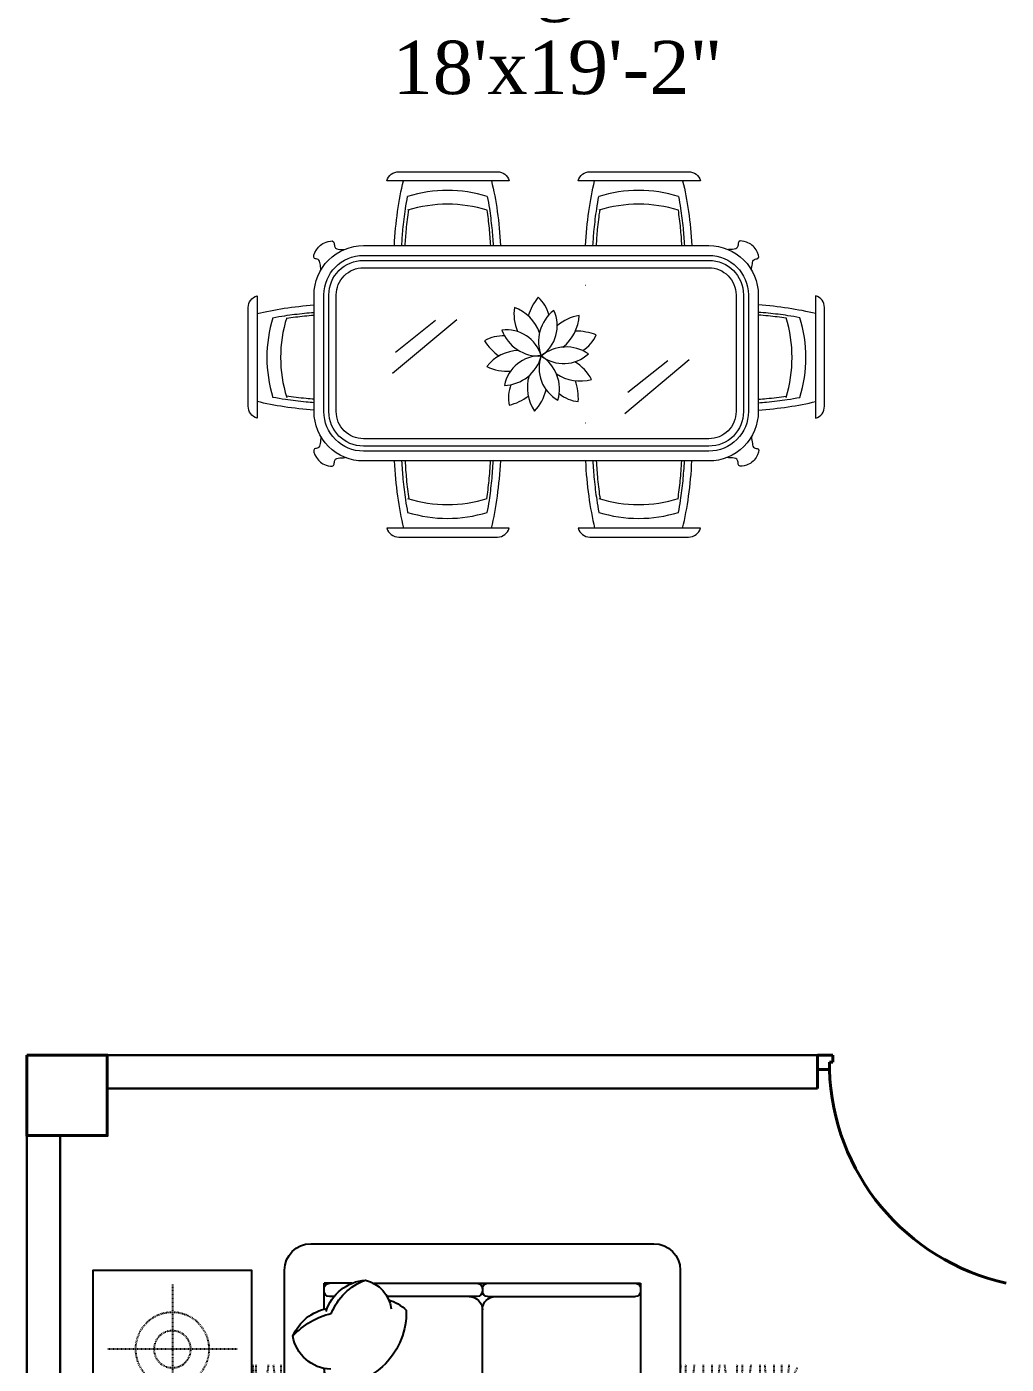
# Model space of a CAD drawing. Header units: inches. Extents: x -79350 to 491628, y -93215 to 155882.
# Drawn here: x 11144.8 to 11290.9, y 153065.9 to 153265.5 of the extents above; entities that cross this region are included whole.
import ezdxf

# ---------------------------------------------------------------- set-up
doc = ezdxf.new("R2010")
doc.units = ezdxf.units.IN
doc.header["$MEASUREMENT"] = 0
doc.linetypes.add('HIDDEN2', pattern=[0.1875, 0.125, -0.0625])
doc.layers.get('0').update_dxf_attribs({"lineweight": 30})
for name, color, linetype, lineweight in [('A-illustr-FURNITURE', 11, 'Continuous', 9), ('Column', 1, 'Continuous', 30), ('Letter', 7, 'Continuous', 20), ('LINE', 7, 'Continuous', 20)]:
    doc.layers.add(name, color=color, linetype=linetype, lineweight=lineweight)
doc.layers.add('Door', color=7, linetype='Continuous', lineweight=40, true_color=0x763422)
for name, color, linetype in [('FURHATCH', 57, 'Continuous'), ('FURNITURE', 53, 'Continuous'), ('Wall', 7, 'Continuous')]:
    doc.layers.add(name, color=color, linetype=linetype)
doc.styles.get("Standard").update_dxf_attribs({"font": 'times.ttf', "height": 12})

# ---------------------------------------------------------------- blocks, each defined once
blk = doc.blocks.new('A$C8264ac47')
at = {"layer": 'A-illustr-FURNITURE', "color": 18, "true_color": 0x000000}
for p, q in [((502.8011307585984, 1444.626231183066), (998.834682861343, 1444.626231183066)), ((1277.879424626008, 1444.626231183066), (1773.912976728752, 1444.626231183066)), ((36.057646619156, 502.6582281134329), (36.057646619156, 998.6917802016255)), ((809.5303094014525, 979.4009090255718), (548.6733901780099, 761.6361905820672)), ((968.8354688696563, 1019.741525218706), (970.2538140118122, 1019.741525218706)), ((2299.901818158105, 502.6582281134329), (2299.901818158105, 998.6917802016255)), ((797.2546264063567, 893.5218967817495), (634.6027101390064, 764.7033784305681)), ((1751.684178132564, 816.8440394510985), (1490.827258909121, 599.079321007594)), ((1739.408495137468, 730.9650272218282), (1576.756578870118, 602.1465088560949)), ((968.8354688696563, 460.9423525689641), (970.2538140118122, 460.9423525689641)), ((502.8011307585984, 36.0576466046046), (998.834682861343, 36.0576466046046)), ((1277.879424626008, 36.0576466046046), (1773.912976728752, 36.0576466046046))]:
    blk.add_line(p, q, dxfattribs=at)
for points in [[(998.834682861343, 1444.626231183066, 0.3336669114401073), (950.8179067634046, 1480.68387778767), (550.8179068565369, 1480.68387778767, 0.3336669114401074), (502.8011307585984, 1444.626231183066)], [(1773.912976728752, 1444.626231183066, 0.3336669114401073), (1725.896200863644, 1480.68387778767), (1325.896200723946, 1480.68387778767, 0.3336669114401074), (1277.879424626008, 1444.626231183066)], [(36.057646619156, 998.6917802016255, 0.3336669114401073), (0, 950.6750041618948), (0, 550.6750041531636, 0.3336669114401074), (36.057646619156, 502.6582281134329)], [(2299.901818158105, 998.6917802016255, -0.3336669114401073), (2335.959464777261, 950.6750041618948), (2335.959464777261, 550.6750041531636, -0.3336669114401074), (2299.901818158105, 502.6582281134329)], [(998.834682861343, 36.0576466046046, -0.3336669114401073), (950.8179067634046, 5.115907697472721e-13), (550.8179068565369, 5.115907697472721e-13, -0.3336669114401074), (502.8011307585984, 36.0576466046046)], [(1773.912976728752, 36.0576466046046, -0.3336669114401073), (1725.896200863644, 5.115907697472721e-13), (1325.896200723946, 5.115907697472721e-13, -0.3336669114401074), (1277.879424626008, 36.0576466046046)]]:
    blk.add_lwpolyline(points, format="xyb", dxfattribs=at)
for points in [[(468.5105064418167, 1172.405734439963), (1869.073212845251, 1172.405734439963, -0.4142135623730951), (2069.073212798685, 972.4057344428734), (2069.073212798685, 499.2015147145144, -0.4142135623730959), (1869.073212845251, 299.2015147174248), (468.5105064418167, 299.2015147174248, -0.4142135623730959), (268.5105064883828, 499.2015147145144), (268.5105064883828, 972.4057344428734, -0.4142135623730951)], [(468.5105064418167, 1132.405734446366), (1869.073212845251, 1132.405734446366, -0.4142135623730951), (2029.073212761432, 972.4057344428734), (2029.073212761432, 499.2015147145144, -0.4142135623730951), (1869.073212845251, 339.2015147255739), (468.5105064418167, 339.2015147255739, -0.4142135623730951), (308.5105065256357, 499.2015147145144), (308.5105065256357, 972.4057344428734, -0.4142135623730885)], [(468.5105064418167, 1112.405734442291), (1869.073212845251, 1112.405734442291, -0.4142135623730951), (2009.073212742805, 972.4057344428734), (2009.073212742805, 499.2015147145144, -0.4142135623730951), (1869.073212845251, 359.2015147150965), (468.5105064418167, 359.2015147150965, -0.4142135623730912), (328.5105063114315, 499.2015147145144), (328.5105063114315, 972.4057344428734, -0.4142135623730912)], [(468.5105064418167, 1082.405734443455), (1869.073212845251, 1082.405734443455, -0.4142135623730998), (1979.073212714866, 972.4057344428734), (1979.073212714866, 499.2015147145144, -0.4142135623730951), (1869.073212845251, 389.2015147139323), (468.5105064418167, 389.2015147139323, -0.4142135623730951), (358.5105063393712, 499.2015147145144), (358.5105063393712, 972.4057344428734, -0.4142135623730951)]]:
    blk.add_lwpolyline(points, format="xyb", close=True, dxfattribs=at)
for centre, radius, start, end in [((753.2565626315773, 862.1950966771697), 543.0463336349187, 72.70334604865408, 107.2966539513459), ((1528.334856731817, 862.1950966771697), 543.0463336349187, 72.70334604865408, 107.2966539513459), ((753.2565626315773, 806.2892137240856), 543.0463336349187, 72.70334604865408, 107.2966539513459), ((1528.334856731817, 806.2892137240856), 543.0463336349187, 72.70334604865408, 107.2966539513459), ((1230.77022540383, 920.494291451178), 233.1112125, 177.2105149986509, 198.3514088193406), ((983.3786087110639, 787.3386769206268), 145.23165, 50.50862905659404, 84.24757076666518), ((1233.650825917721, 881.1164923681649), 159.3750000000001, 163.7760782223299, 237.5158731472694), ((1009.941643103957, 796.8248174292971), 146.9364749999999, 340.0446809298668, 61.24726936209778), ((1310.648149810731, 840.0583328475482), 187.5, 136.1301014915365, 166.4931500776542), ((1031.494543189183, 874.3340679066027), 172.86645, 344.1324039294606, 33.60129514841335), ((1338.925866642967, 721.7236975120618), 233.1112125, 105.2105156594398, 126.3514088140492), ((1135.839124210179, 915.8597462374023), 145.23165, 338.5086287372328, 12.24757008893947), ((618.4887811541557, 753.1136600155155), 543.0463336349187, 162.7033459021736, 197.2966540978264), ((674.3946641217917, 753.1136600155155), 543.0463336349187, 162.7033459021736, 197.2966540978264), ((1661.5648008883, 753.1136600155155), 543.0463336349187, 342.7033459021735, 17.29665409782642), ((1717.470683855936, 753.1136600155155), 543.0463336349187, 342.7033459021735, 17.29665409782642), ((1109.489041147754, 930.1680089556617), 187.5, 208.1301023865385, 238.4931506108895), ((990.6276734545827, 675.2689267013925), 172.86645, 56.13240383929516, 105.6012955069601), ((1302.365500014275, 706.8157242465536), 159.3750000000001, 91.77607864846284, 165.5158731304089), ((1153.069435851648, 893.5282267775624), 146.9364749999999, 268.0446806704738, 349.2472699175022), ((1057.683112798259, 630.8192163414792), 146.9364749999999, 52.04468127838883, 133.247270259275), ((1233.445308404043, 896.9818566692998), 172.86645, 272.1324033262691, 321.6012954992478), ((1287.110338220373, 620.8992113242862), 187.5, 64.13010256081694, 94.49315032550368), ((1058.496562996879, 602.6248959096852), 145.23165, 122.5086288478767, 156.2475699741589), ((1046.646911418065, 869.626866493491), 159.3750000000001, 235.7760782882763, 309.5158725336349), ((1167.321272194386, 574.8877065489073), 172.86645, 128.1324041489982, 177.6012950186682), ((1230.316761182621, 624.9255231523425), 146.9364749999999, 124.0446812045252, 205.2472703666648), ((999.7868076898158, 688.2250498747458), 159.3750000000001, 307.7760782531484, 21.51587318486767), ((1157.829609233886, 587.6022513402863), 159.3750000000001, 19.77607783281506, 93.51587310151518), ((1289.26873812452, 787.2886077821026), 146.9364749999999, 196.0446808619399, 277.2472692422352), ((1183.305728947744, 557.4381114565772), 233.1112125, 33.210514694804, 54.35140923429233), ((1008.306252304465, 879.0556445601401), 233.1112125, 249.2105155388155, 270.3514083656082), ((1317.390856798738, 711.9138264970393), 172.86645, 200.1324036977912, 249.6012956702466), ((1305.182837648317, 810.5764239007844), 145.23165, 266.5086286398613, 300.2475696730874), ((961.6280614864081, 766.699731262634), 187.5, 280.1301017746134, 310.4931497874578), ((1071.404063375667, 575.5610999331116), 187.5, 352.1301018705187, 22.49314991715656), ((1257.382520474494, 616.9866413692948), 145.23165, 194.5086288590444, 228.2475700496544), ((978.9715881925076, 654.674602526939), 233.1112125, 321.2105146564015, 342.3514088569422), ((753.2565626315773, 674.3946640635845), 543.0463336349187, 252.7033460486541, 287.2966539513459), ((1528.334856731817, 674.3946640635845), 543.0463336349187, 252.7033460486541, 287.2966539513459), ((753.2565626315773, 618.4887811105004), 543.0463336349187, 252.7033460486541, 287.2966539513459), ((1528.334856731817, 618.4887811105004), 543.0463336349187, 252.7033460486541, 287.2966539513459)]:
    blk.add_arc(centre, radius, start, end, dxfattribs=at)
for centre, major_axis, start_param, end_param in [((753.2565912697464, 1081.244259374217), (-1.934e-13, -631.7364705731055), 4.099526514756975, 4.567580404956585), ((753.2565912697464, 1081.244259374217), (-1.934e-13, -631.7364705731055), 7.998790209402587, 8.466844099602218), ((1528.334885369986, 1081.244259374217), (-1.934e-13, -631.7364705731055), 4.099526514756975, 4.567580404956579), ((1528.334885369986, 1081.244259374217), (-1.934e-13, -631.7364705731055), 7.998790209402592, 8.466844099602218), ((399.4396184571087, 753.1136886391328), (631.7364705731055, -2.321e-13), 8.062747516089411, 8.466844099602218), ((399.4396184571087, 753.1136886391328), (631.7364705731055, -2.321e-13), 4.099526514756975, 4.503623098269763)]:
    blk.add_ellipse(centre, major_axis=major_axis, ratio=0.3451327436340633, start_param=start_param, end_param=end_param, dxfattribs=at)
at = {"layer": 'A-illustr-FURNITURE', "color": 18, "true_color": 0x000000, "extrusion": (0, 0, -1)}
for centre, major_axis, ratio, start_param, end_param in [((1936.519846552983, 753.1136886391328), (631.7364705730561, 1.11058e-11), 0.3451327436340923, 4.923783756549667, 5.325251446012488), ((1936.519846552983, 753.1136886391328), (631.7364705731214, 3.1103e-12), 0.3451327436340542, 0.9579338611672016, 1.359401550629942), ((753.2565912697464, 399.4396183989016), (-1.5214e-12, 631.7364705731044), 0.3451327436340664, 4.099526514756975, 4.553044772549371), ((753.2565912697464, 399.4396183989016), (-1.5508e-12, 631.7364705731026), 0.3451327436340628, 1.730140534630218, 2.183658792422635), ((1528.334885369986, 399.4396183989016), (-1.5214e-12, 631.7364705731044), 0.3451327436340664, 4.099526514756975, 4.553044772549371), ((1528.334885369986, 399.4396183989016), (-1.5508e-12, 631.7364705731026), 0.3451327436340628, 1.730140534630218, 2.183658792422635)]:
    blk.add_ellipse(centre, major_axis=major_axis, ratio=ratio, start_param=start_param, end_param=end_param, dxfattribs=at)
at = {"layer": 'A-illustr-FURNITURE', "color": 18, "true_color": 0x000000}
for points, knots in [([(591.7985050473362, 1380.683877781849), (588.7895857449621, 1364.872822974576), (586.01553295739, 1348.656208167086), (579.5498006045818, 1306.269032415003), (576.214698376134, 1279.612260317663), (570.9267093334347, 1226.170844514855), (568.9277474302799, 1199.426673148992), (567.5443117506802, 1172.405734439963)], [4.208456322970392, 4.208456322970392, 4.208456322970392, 4.208456322970392, 4.296229183789273, 4.296229183789273, 4.433179015575531, 4.433179015575531, 4.56512626436633, 4.56512626436633, 4.56512626436633, 4.56512626436633]), ([(938.968799309805, 1172.405734439963), (937.6947674900293, 1197.286772207008), (935.8993598725647, 1221.933359003743), (930.8733430225402, 1274.806505301968), (927.4402400478721, 1302.862951575662), (920.729611068964, 1347.296754320269), (917.8495798259974, 1364.210430532694), (914.7146202158183, 1380.683877781849)], [8.001244395326552, 8.001244395326552, 8.001244395326552, 8.001244395326552, 8.122742486699087, 8.122742486699087, 8.266464385755986, 8.266464385755986, 8.35791436535202, 8.35791436535202, 8.35791436535202, 8.35791436535202]), ([(1366.876799147576, 1380.683877781849), (1363.867879845202, 1364.872822974576), (1361.093826824799, 1348.656208167086), (1354.628094471991, 1306.269032415003), (1351.292992243543, 1279.612260317663), (1346.005003433675, 1226.170844514855), (1344.00604153052, 1199.426673148992), (1342.622605618089, 1172.405734439963)], [4.208456322970392, 4.208456322970392, 4.208456322970392, 4.208456322970392, 4.296229183789273, 4.296229183789273, 4.433179015575531, 4.433179015575531, 4.565126264366324, 4.565126264366324, 4.565126264366324, 4.565126264366324]), ([(1714.047093410045, 1172.405734439963), (1712.773061357439, 1197.286772207008), (1710.977653739974, 1221.933359003743), (1705.951636889949, 1274.806505301968), (1702.518533915281, 1302.862951575662), (1695.807905169204, 1347.296754320269), (1692.927873693407, 1364.210430532694), (1689.792914083228, 1380.683877781849)], [8.001244395326557, 8.001244395326557, 8.001244395326557, 8.001244395326557, 8.122742486699087, 8.122742486699087, 8.266464385755986, 8.266464385755986, 8.35791436535202, 8.35791436535202, 8.35791436535202, 8.35791436535202]), ([(593.6674140393734, 1325.356284622103), (590.1652572210878, 1301.6377252643), (587.1704851742834, 1277.250026279944), (582.1162376087159, 1226.170844514855), (580.117275705561, 1199.426673148992), (578.7338397931308, 1172.405734439963)], [4.308115055942325, 4.308115055942325, 4.308115055942325, 4.308115055942325, 4.433179015575531, 4.433179015575531, 4.565126264366334, 4.565126264366334, 4.565126264366334, 4.565126264366334]), ([(924.9818888492882, 1172.405734439963), (923.7078570295125, 1197.286772207008), (921.9124494120479, 1221.933359003743), (917.0122863724828, 1273.482535660151), (913.7690945062786, 1300.268762002816), (909.9164654035121, 1326.247861419688)], [8.001244395326552, 8.001244395326552, 8.001244395326552, 8.001244395326552, 8.122742486699087, 8.122742486699087, 8.259823146433673, 8.259823146433673, 8.259823146433673, 8.259823146433673]), ([(1368.745707906783, 1325.356284622103), (1365.243551088497, 1301.6377252643), (1362.248779274523, 1277.250026279944), (1357.194531476125, 1226.170844514855), (1355.195569805801, 1199.426673148992), (1353.812133893371, 1172.405734439963)], [4.308115055942325, 4.308115055942325, 4.308115055942325, 4.308115055942325, 4.433179015575531, 4.433179015575531, 4.565126264366329, 4.565126264366329, 4.565126264366329, 4.565126264366329]), ([(1700.060182716697, 1172.405734439963), (1698.786150896922, 1197.286772207008), (1696.990743279457, 1221.933359003743), (1692.090580472723, 1273.482535660151), (1688.847388606519, 1300.268762002816), (1684.994759503752, 1326.247861419688)], [8.001244395326557, 8.001244395326557, 8.001244395326557, 8.001244395326557, 8.122742486699087, 8.122742486699087, 8.259823146433673, 8.259823146433673, 8.259823146433673, 8.259823146433673]), ([(296.4505341369659, 1074.363401930896), (295.4975892789662, 1083.138272821089), (293.396612862125, 1098.766671930207), (288.4942227974534, 1122.053251354374), (258.2893264479935, 1120.038305336494), (280.8617525734007, 1170.890893889009), (304.3749514035881, 1185.996630782029), (348.6832238268107, 1199.764084958588), (349.8515274841338, 1177.391758305021), (354.9129359889776, 1159.144671910326), (376.234378432855, 1160.975779333967), (389.7418854758143, 1159.169863094576), (394.5302874781191, 1158.219962075237)], [25.85415120699357, 25.85415120699357, 25.85415120699357, 25.85415120699357, 52.77132906548457, 71.8949047863073, 86.11792845759413, 121.9547339670959, 172.0485100430778, 202.4761735090116, 216.6918548457233, 230.0100303097472, 254.6356430861511, 269.112987949357, 269.112987949357, 269.112987949357, 269.112987949357]), ([(2040.700335754082, 1075.090351863765), (2041.6419794783, 1083.642887126189), (2043.735165381804, 1099.053566707881), (2048.577157082036, 1122.053251354374), (2078.782053431496, 1120.038305336494), (2056.209627306089, 1170.890893889009), (2032.696428475901, 1185.996630782029), (1988.388155819848, 1199.764084958588), (1987.219852162525, 1177.391758305021), (1982.158443657681, 1159.144671910326), (1960.977342445403, 1160.963726695627), (1947.568061295897, 1159.201486909297), (1942.883827723563, 1158.287398735411)], [26.59661158004941, 26.59661158004941, 26.59661158004941, 26.59661158004941, 52.77132906548457, 71.8949047863073, 86.11792845759413, 121.9547339670959, 172.0485100430778, 202.4761735090116, 216.6918548457233, 230.0100303097472, 254.6356430861511, 268.7679437886952, 268.7679437886952, 268.7679437886952, 268.7679437886952]), ([(268.5105064883828, 936.3308117026468), (257.1045071817935, 935.4820608714367), (245.7710360176861, 934.5226532313977), (205.8773725293577, 930.7304403773746), (177.820926066488, 927.2973373008431), (133.3871234674007, 920.5867084820061), (116.4734472986311, 917.7066770789684), (99.99999986030161, 914.571717526997)], [8.066351514922626, 8.066351514922626, 8.066351514922626, 8.066351514922626, 8.122742486699087, 8.122742486699087, 8.266464385755986, 8.266464385755986, 8.35791436535202, 8.35791436535202, 8.35791436535202, 8.35791436535202]), ([(268.5105064883828, 922.3439011693704), (257.1045071817935, 921.4951503381603), (245.7710360176861, 920.5357426981213), (207.2013420984149, 916.869383770973), (180.4151157848537, 913.6261919920803), (154.4360162224621, 909.7735628893138)], [8.066351514922628, 8.066351514922628, 8.066351514922628, 8.066351514922628, 8.122742486699087, 8.122742486699087, 8.259823146433673, 8.259823146433673, 8.259823146433673, 8.259823146433673]), ([(2069.073212798685, 936.2091616494586), (2079.931028187275, 935.390704980819), (2090.7222176902, 934.4719123037071), (2130.082092480734, 930.7304403773746), (2158.138538710773, 927.2973373008431), (2202.57234130986, 920.5867084820061), (2219.486017711461, 917.7066770789684), (2235.959464916959, 914.571717526997)], [8.069029084292673, 8.069029084292673, 8.069029084292673, 8.069029084292673, 8.122742486699087, 8.122742486699087, 8.266464385755986, 8.266464385755986, 8.35791436535202, 8.35791436535202, 8.35791436535202, 8.35791436535202]), ([(2069.073212798685, 922.2222511161822), (2079.931028187275, 921.4037944475426), (2090.7222176902, 920.4850017704307), (2128.758122678846, 916.869383770973), (2155.544349225238, 913.6261919920803), (2181.523448554799, 909.7735628893138)], [8.069029084292671, 8.069029084292671, 8.069029084292671, 8.069029084292671, 8.122742486699087, 8.122742486699087, 8.259823146433673, 8.259823146433673, 8.259823146433673, 8.259823146433673]), ([(99.99999986030161, 591.655602504034), (115.8110548276454, 588.6466832162118), (132.027669576928, 585.8726302976725), (174.4148454163224, 579.4068979012086), (201.0716174263507, 576.0717956727608), (241.5734408423305, 572.0641699299454), (254.9910272937268, 570.9026270778854), (268.5105064883828, 569.8965421179314)], [4.208456322970392, 4.208456322970392, 4.208456322970392, 4.208456322970392, 4.296229183789273, 4.296229183789273, 4.433179015575531, 4.433179015575531, 4.500019107537907, 4.500019107537907, 4.500019107537907, 4.500019107537907]), ([(155.327593209222, 593.5245113068963), (179.0461523924023, 590.0223545177146), (203.4338514786214, 587.0275825727736), (241.5734408423305, 583.2536981615708), (254.9910272937268, 582.0921553095109), (268.5105064883828, 581.0860703350049)], [4.308115055942325, 4.308115055942325, 4.308115055942325, 4.308115055942325, 4.433179015575531, 4.433179015575531, 4.500019107537907, 4.500019107537907, 4.500019107537907, 4.500019107537907]), ([(2180.63187180087, 593.5245113068963), (2156.913312384859, 590.0223545177146), (2132.52561329864, 587.0275825727736), (2094.918173272163, 583.3063539321306), (2082.043224247172, 582.1854621171956), (2069.073212798685, 581.2077280861563)], [4.308115055942325, 4.308115055942325, 4.308115055942325, 4.308115055942325, 4.433179015575531, 4.433179015575531, 4.497341533027248, 4.497341533027248, 4.497341533027248, 4.497341533027248]), ([(2235.959464916959, 591.655602504034), (2220.148409949616, 588.6466832162118), (2203.931795200333, 585.8726302976725), (2161.544619593769, 579.4068979012086), (2134.88784735091, 576.0717956727608), (2094.918173272163, 572.1168257150571), (2082.043224247172, 570.9959338855701), (2069.073212798685, 570.0181998690828)], [4.208456322970392, 4.208456322970392, 4.208456322970392, 4.208456322970392, 4.296229183789273, 4.296229183789273, 4.433179015575531, 4.433179015575531, 4.497341533027248, 4.497341533027248, 4.497341533027248, 4.497341533027248]), ([(296.1548860184848, 397.7444296469917), (295.245275599882, 389.7817405377287), (293.1767660193145, 374.9512330250587), (288.4942227974534, 352.7089363487908), (258.2893264479935, 354.7238823521189), (280.8617525734007, 303.8712937996029), (304.3749514035881, 288.7655569211352), (348.6832238268107, 274.9981027445761), (349.8515274841338, 297.3704293981432), (354.9129359889776, 315.617515778286), (374.0705172531307, 313.9722429914405), (386.022029677406, 315.1596342067938), (389.1595304012299, 315.6165954133035)], [28.55667014155998, 28.55667014155998, 28.55667014155998, 28.55667014155998, 52.77132906548457, 71.8949047863073, 86.11792845759413, 121.9547339670959, 172.0485100430778, 202.4761735090116, 216.6918548457233, 230.0100303097472, 254.6356430861511, 263.7928949940717, 263.7928949940717, 263.7928949940717, 263.7928949940717]), ([(2040.999912889674, 397.0192763663368), (2041.896603768691, 389.278729591752), (2043.954336550087, 374.6675475849775), (2048.577157082036, 352.7089363487908), (2078.782053431496, 354.7238823521189), (2056.209627306089, 303.8712937996029), (2032.696428475901, 288.7655569211352), (1988.388155819848, 274.9981027445761), (1987.219852162525, 297.3704293981432), (1982.158443657681, 315.617515778286), (1963.152776705101, 313.9852895401423), (1951.31383696571, 315.1336683513369), (1948.2962701004, 315.5613579001516)], [29.29082505019455, 29.29082505019455, 29.29082505019455, 29.29082505019455, 52.77132906548457, 71.8949047863073, 86.11792845759413, 121.9547339670959, 172.0485100430778, 202.4761735090116, 216.6918548457233, 230.0100303097472, 254.6356430861511, 263.4193968602577, 263.4193968602577, 263.4193968602577, 263.4193968602577]), ([(591.7985050473362, 100.0000000058213), (588.7895857449621, 115.8110547985421), (586.01553295739, 132.0276696060324), (579.5498006045818, 174.4148453726671), (576.214698376134, 201.071617470007), (571.2175955995917, 251.5732827159814), (569.3834158591926, 275.2675287774769), (568.032753188163, 299.2015147174248)], [4.208456322970392, 4.208456322970392, 4.208456322970392, 4.208456322970392, 4.296229183789273, 4.296229183789273, 4.433179015575531, 4.433179015575531, 4.550334546524264, 4.550334546524264, 4.550334546524264, 4.550334546524264]), ([(593.6674140393734, 155.3275931655667), (590.1652572210878, 179.04615252337), (587.1704851742834, 203.4338515077257), (582.4071238748729, 251.5732827159814), (580.5729441344738, 275.2675287774769), (579.2222814634442, 299.2015147174248)], [4.308115055942325, 4.308115055942325, 4.308115055942325, 4.308115055942325, 4.433179015575531, 4.433179015575531, 4.550334546524264, 4.550334546524264, 4.550334546524264, 4.550334546524264]), ([(924.4934120215476, 299.2015147174248), (923.2631793711334, 277.402229403379), (921.6321404092014, 255.8016995462827), (917.0122863724828, 207.2013421275192), (913.7690945062786, 180.4151157848542), (909.9164654035121, 154.4360163679817)], [8.016036134858258, 8.016036134858258, 8.016036134858258, 8.016036134858258, 8.122742486699087, 8.122742486699087, 8.259823146433673, 8.259823146433673, 8.259823146433673, 8.259823146433673]), ([(938.4803224820644, 299.2015147174248), (937.2500900644809, 277.402229403379), (935.6190508697182, 255.8016995462827), (930.8733430225402, 205.8773724711505), (927.4402400478721, 177.8209261974558), (920.729611068964, 133.3871234674012), (917.8495798259974, 116.4734472549758), (914.7146202158183, 100.0000000058213)], [8.016036134858252, 8.016036134858252, 8.016036134858252, 8.016036134858252, 8.122742486699087, 8.122742486699087, 8.266464385755986, 8.266464385755986, 8.35791436535202, 8.35791436535202, 8.35791436535202, 8.35791436535202]), ([(1366.876799147576, 100.0000000058213), (1363.867879845202, 115.8110547985421), (1361.093826824799, 132.0276696060324), (1354.628094471991, 174.4148453726671), (1351.292992243543, 201.071617470007), (1346.295889467001, 251.5732827159814), (1344.461709959432, 275.2675287774769), (1343.111047288403, 299.2015147174248)], [4.208456322970392, 4.208456322970392, 4.208456322970392, 4.208456322970392, 4.296229183789273, 4.296229183789273, 4.433179015575531, 4.433179015575531, 4.550334546524264, 4.550334546524264, 4.550334546524264, 4.550334546524264]), ([(1368.745707906783, 155.3275931655667), (1365.243551088497, 179.04615252337), (1362.248779274523, 203.4338515077257), (1357.485417742282, 251.5732827159814), (1355.651238001883, 275.2675287774769), (1354.300575330853, 299.2015147174248)], [4.308115055942325, 4.308115055942325, 4.308115055942325, 4.308115055942325, 4.433179015575531, 4.433179015575531, 4.550334546524264, 4.550334546524264, 4.550334546524264, 4.550334546524264]), ([(1699.571705888957, 299.2015147174248), (1698.341473471373, 277.402229403379), (1696.710434509441, 255.8016995462827), (1692.090580472723, 207.2013421275192), (1688.847388606519, 180.4151157848542), (1684.994759503752, 154.4360163679817)], [8.016036134858258, 8.016036134858258, 8.016036134858258, 8.016036134858258, 8.122742486699087, 8.122742486699087, 8.259823146433673, 8.259823146433673, 8.259823146433673, 8.259823146433673]), ([(1713.558616582304, 299.2015147174248), (1712.32838393189, 277.402229403379), (1710.697344969958, 255.8016995462827), (1705.951636889949, 205.8773724711505), (1702.518533915281, 177.8209261974558), (1695.807905169204, 133.3871234674012), (1692.927873693407, 116.4734472549758), (1689.792914083228, 100.0000000058213)], [8.016036134858252, 8.016036134858252, 8.016036134858252, 8.016036134858252, 8.122742486699087, 8.122742486699087, 8.266464385755986, 8.266464385755986, 8.35791436535202, 8.35791436535202, 8.35791436535202, 8.35791436535202])]:
    blk.add_open_spline(points, degree=3, knots=knots, dxfattribs=at)
blk = doc.blocks.new('yq_sofa_01')
at = {"layer": 'FURHATCH', "linetype": 'HIDDEN2'}
h = blk.add_hatch(dxfattribs=at)
h.set_pattern_fill('GEOL1,_O', color=256, scale=149.9999999999982, angle=44.99999999999999)
h.set_pattern_definition([(44.99999999999999, (-2935.140893548951, 78.02820831633107), (4.263256414560601e-14, 212.1320343559617), [37.49999999999955, -112.4999999999987]), (44.99999999999999, (-2940.44419440785, 200.0041280710091), (4.263256414560601e-14, 212.1320343559617), [37.49999999999955, -112.4999999999987]), (135, (-2961.657397843446, 125.7579160464225), (-212.1320343559617, 7.105427357601002e-14), [37.49999999999955, -112.4999999999987]), (135, (-2956.354096984547, 205.3074289299081), (-212.1320343559617, 7.105427357601002e-14), [37.49999999999955, -112.4999999999987]), (90, (-2988.173902137941, 173.4876237765139), (-106.0660171799987, 106.0660171799988), [37.49999999999955, -174.6320342999979]), (180, (-2876.804584101061, 136.3645177642205), (-106.0660171799988, -106.0660171799987), [37.49999999999955, -174.6320342999979]), (71.56505119999998, (-2940.44419440785, 136.3645177642206), (106.0660171355576, 106.0660172204241), [37.49999999999955, -297.9101965499964]), (71.56505119999998, (-2945.747495266749, 237.1272340833024), (106.0660171355576, 106.0660172204241), [37.49999999999955, -297.9101965499964]), (108.43494882, (-2860.894681524364, 152.2744203409177), (-106.0660171725816, 106.0660171834001), [37.49999999999955, -297.9101965499964]), (108.43494882, (-2956.354096984547, 152.2744203409177), (-106.0660171725816, 106.0660171834001), [37.49999999999955, -297.9101965499964]), (108.43494882, (-2892.714486677758, 162.8810220587158), (-106.0660171725816, 106.0660171834001), [37.49999999999955, -297.9101965499964]), (161.5650512, (-2993.47720299684, 136.3645177642206), (-106.0660172204241, 106.0660171355576), [37.49999999999955, -297.9101965499964]), (198.4349488199999, (-2929.837592690052, 115.1513143286244), (-106.0660171834001, -106.0660171725815), [37.49999999999955, -297.9101965499964])])
edge = h.paths.add_edge_path()
edge.add_line((2738.119093388319, 1513.051988258958), (2151.407592939966, 1513.051988258958))
edge.add_arc((2053.411308556795, 1532.970026493073), 100.0000000000148, 302.64882725399764, 348.5109658764593, ccw=False)
edge.add_line((2107.360160970516, 1448.770731227343), (1517.965094113748, 1071.128764333448))
edge.add_arc((1464.016241699457, 1155.328059598804), 100.0000000000079, 212.6488272535941, 302.6488272543882, ccw=False)
edge.add_line((1379.816946433353, 1101.37920718568), (1116.046637681706, 1513.051988258958))
edge.add_line((1116.046637681706, 1513.051988258958), (735.5314492434263, 1513.051988258958))
edge.add_line((735.5314492434263, 1513.051988258958), (735.5314492434263, 1125))
edge.add_line((735.5314492434263, 1125), (356.237659662962, 1125))
edge.add_line((356.237659662962, 1125), (356.237659662962, 1050))
edge.add_line((356.237659662962, 1050), (700, 1050))
edge.add_arc((700, 950), 100, 0, 90, ccw=False)
edge.add_line((800, 950), (800.0000000000073, 350))
edge.add_arc((750, 350.0000000000073), 50.00000000000728, 270, 359.99999999999164, ccw=False)
edge.add_arc((750, 250), 50, 0, 90, ccw=False)
edge.add_line((800, 250), (800, -250))
edge.add_arc((750, -250), 50, -90, 0, ccw=False)
edge.add_arc((750, -350), 50, 0, 90, ccw=False)
edge.add_line((800, -350), (800, -950))
edge.add_arc((700, -950), 100, -90, 0, ccw=False)
edge.add_line((700, -1050), (356.237659662962, -1050))
edge.add_line((356.237659662962, -1050), (356.237659662962, -1125))
edge.add_line((356.237659662962, -1125), (725, -1125))
edge.add_line((725, -1125), (725, -1257.471075311303))
edge.add_line((725, -1257.471075311303), (850, -1257.471075311303))
edge.add_line((850, -1257.471075311303), (849.9999999999854, -1125))
edge.add_arc((950, -1125), 100.0000000000146, 90, 180, ccw=False)
edge.add_line((950, -1024.999999999985), (1550.000000000002, -1025))
edge.add_arc((1550, -1075), 49.99999999999977, -2.2737367544323206e-13, 89.9999999999979, ccw=False)
edge.add_line((1600, -1075), (1600, -1076.642818016223))
edge.add_arc((1650.821409255266, -1075.821409240365), 50.82804689409494, 90.9259721864421, 180.925971147025, ccw=False)
edge.add_line((1649.999999557444, -1025), (2250, -1024.999999999993))
edge.add_arc((2250, -1125), 100.0000000000073, 0, 90, ccw=False)
edge.add_line((2350.000000000007, -1125), (2350.000000000005, -1257.471075311303))
edge.add_line((2350.000000000005, -1257.471075311303), (2738.119093388319, -1257.471075311303))
edge.add_line((2738.119093388319, -1257.471075311303), (2738.119093388319, 1513.051988258958))
h.paths.add_polyline_path([(2075, 525), (2075, -475), (1175, -475), (1175, 525)], flags=16)
for points in [[(1056.123831944466, 1606.574978774885, -0.4142135623733623), (1086.374274796424, 1744.723126454402), (1675.769341654154, 2122.365093348923, -0.4142135623715927), (1813.917489333176, 2092.114650496703), (2137.61060382207, 1586.918878907503, -0.414213562375562), (2107.360160970516, 1448.770731227343), (1517.965094113747, 1071.128764333448, -0.4142135623771545), (1379.816946433353, 1101.37920718568)], [(800, 350), (800, 950, 0.414213562373095), (700, 1050), (100, 1050, 0.414213562373095), (0, 950), (0, -950, 0.414213562373095), (100, -1050), (700, -1050, 0.414213562373095), (800, -950), (800, -350, 0.414213562373095), (750, -300, 0.414213562373095), (800, -250), (800, 250, 0.414213562373095), (750, 299.9999999999927, 0.414213562373095)], [(1649.999999557456, -1025, 0.4047778955490247), (1600, -1075.00000046444, 0.4142135650937127), (1550.000000000001, -1025), (950, -1024.999999999985, 0.4142135623730918), (849.9999999999854, -1124.999999999999), (849.9999999999928, -1725, 0.414213562373093), (949.9999999999994, -1825.000000000007), (2250, -1825.000000000007, 0.4142135623730951), (2350.000000000007, -1725), (2350.000000000007, -1124.999999999999, 0.4142135623730918), (2250, -1024.999999999993)]]:
    blk.add_lwpolyline(points, format="xyb", close=True)
for points in [[(735.5314492434263, 1125), (735.5314492434263, 1725), (135.5314492434263, 1725), (135.5314492434263, 1125)], [(1175, 525), (1175, -475), (2075, -475), (2075, 525)], [(125, -1125), (125, -1725), (725, -1725), (725, -1125)]]:
    blk.add_lwpolyline(points, close=True)
at = {"layer": 'FURHATCH', "ltscale": 1000}
for p, q in [((1209.397201061249, 1645.398609757423), (1714.592972651124, 1969.09172424674)), ((1930.388382300735, 1632.294543176889), (1714.592972651124, 1969.09172424674)), ((1724.727539807558, 1916.202306121588), (1253.211486309767, 1614.088732615113)), ((1425.192610710859, 1308.601428702474), (1209.397201061249, 1645.398609757423)), ((1999.462456136942, 1617.169321760535), (2041.562103778124, 1644.143747955561)), ((1410.067389279604, 1239.527354851365), (1367.967741653323, 1212.55292865634)), ((600, 1000), (600, 950)), ((248.2619004398584, 900), (150, 900)), ((150, 794.8138749599457), (150, 900)), ((200, 861.8441967517138), (200, 880)), ((550, 900), (472.5317980647087, 900)), ((150, -442.2839425355196), (150, 711.6320090889931)), ((200, 320), (200, 661.2850721478462)), ((170, 300), (180, 300)), ((200, 280), (200, -280)), ((250, 300), (750, 300)), ((170, -300), (180, -300)), ((250, -300), (750, -300)), ((200, -320), (200, -391.9370055943727)), ((150, -525.4658084064722), (150, -711.6320090889931)), ((200, -592.4961301982403), (200, -661.2850721478462)), ((150, -794.8138749450445), (150, -900)), ((200, -861.8441967368126), (200, -880)), ((150, -900), (248.2619004398584, -900)), ((472.5317980647087, -900), (550, -900)), ((600, -950), (600, -1000)), ((1600, -1075), (1600, -1575)), ((950, -1225), (900, -1225)), ((2250, -1225), (2300, -1225)), ((1000, -1352.468201935291), (1000, -1275)), ((2200, -1675), (2200, -1275)), ((1000, -1576.738099560142), (1000, -1675)), ((1038.155803263187, -1625), (1020, -1625)), ((1580, -1625), (1238.714927852154, -1625)), ((1600, -1655), (1600, -1645)), ((1620, -1625), (2180, -1625)), ((1105.186125040054, -1675), (1000, -1675)), ((1188.367990911007, -1675), (2200, -1675))]:
    blk.add_line(p, q, dxfattribs=at)
at = {"layer": 'FURHATCH', "linetype": 'HIDDEN2'}
for p, q in [((745.3562463819981, 1528.051988258958), (742.232496380806, 1622.537097200751)), ((777.4989513754845, 1528.051988258958), (789.9936363697052, 1622.537097200751)), ((819.0840963721275, 1528.051988258958), (808.5404163748026, 1622.537097200751)), ((837.1676163822412, 1528.051988258958), (837.1676163822412, 1622.537097200751)), ((859.4130590260029, 1528.051988258958), (859.4130590260029, 1622.537097200751)), ((904.9842140376568, 1528.051988258958), (893.5306040346622, 1622.537097200751)), ((929.2482440322638, 1528.051988258958), (926.1244940310717, 1622.537097200751)), ((967.3274702727795, 1528.051988258958), (955.8738602697849, 1622.537097200751)), ((991.5915002673864, 1528.051988258958), (988.4677502661943, 1622.537097200751)), ((1011.374760270119, 1528.051988258958), (1008.251010268927, 1622.537097200751)), ((1043.517465263605, 1528.051988258958), (1054.293907508254, 1609.543704107404)), ((2158.847936078906, 1528.051988258958), (2161.971686080098, 1622.537097200751)), ((2165.108509004116, 1528.051988258958), (2168.232259005308, 1622.537097200751)), ((2189.372539013624, 1528.051988258958), (2200.826149016619, 1622.537097200751)), ((2234.943694010377, 1528.051988258958), (2234.943694010377, 1622.537097200751)), ((2257.18913666904, 1528.051988258958), (2257.18913666904, 1622.537097200751)), ((2275.272656679153, 1528.051988258958), (2285.816336661577, 1622.537097200751)), ((2316.857801675797, 1528.051988258958), (2304.363116666675, 1622.537097200751)), ((2349.000506669283, 1528.051988258958), (2352.124256670475, 1622.537097200751)), ((2368.783766672015, 1528.051988258958), (2371.907516673207, 1622.537097200751)), ((2393.047796666622, 1528.051988258958), (2404.501406669617, 1622.537097200751)), ((2438.618951678276, 1528.051988258958), (2438.618951678276, 1622.537097200751)), ((2471.584168374538, 1528.051988258958), (2471.584168374538, 1622.537097200751)), ((2489.667688384652, 1528.051988258958), (2500.211368381977, 1622.537097200751)), ((2531.252833381295, 1528.051988258958), (2518.758148372173, 1622.537097200751)), ((2563.395538374782, 1528.051988258958), (2566.519288375974, 1622.537097200751)), ((2583.178798377514, 1528.051988258958), (2586.302548378706, 1622.537097200751)), ((2607.442828387022, 1528.051988258958), (2618.896438375115, 1622.537097200751)), ((2653.013983383775, 1528.051988258958), (2653.013983383775, 1622.537097200751)), ((2679.377803385258, 1528.051988258958), (2671.048048377037, 1622.537097200751)), ((2706.464968383312, 1528.051988258958), (2706.464968383312, 1622.537097200751)), ((2735.035573378205, 1528.051988258958), (2735.035573378205, 1622.537097200751)), ((2753.119093388319, 1528.051988258958), (2763.662773370743, 1622.537097200751)), ((2753.119093388319, 1528.051988258958), (2794.799671784043, 1611.848938420415)), ((2753.119093388319, 1528.051988258958), (2829.863512828946, 1581.619642272592)), ((513.2140332311392, 1519.39371599257), (526.4140332341194, 1523.79371599853)), ((524.85990922153, 1530.059425994754), (538.0599092245102, 1534.459425985813)), ((535.2140332311392, 1523.79371599853), (548.4140332341194, 1528.19371598959)), ((1085.102610260248, 1528.051988258958), (1080.603623822331, 1568.368768051267)), ((2753.119093388319, 1522.195094496012), (2845.009680047631, 1545.809227749705)), ((519.8746212273836, 1475.904291987419), (339.3584172278643, 1475.904291987419)), ((339.3584172278643, 1475.904291987419), (339.3584172278643, 1297.614685997367)), ((496.4755972325802, 1463.560377985239), (504.4140332341194, 1488.59371599555)), ((500.014033228159, 1492.993715986609), (513.2140332311392, 1497.39371599257)), ((504.4140332341194, 1501.79371599853), (517.6140332221985, 1506.19371598959)), ((508.8140332251787, 1510.59371599555), (522.014033228159, 1514.993715986609)), ((519.8746212273836, 1297.614685997367), (519.8746212273836, 1475.904291987419)), ((539.6140332221985, 1514.993715986609), (552.8140332251787, 1519.39371599257)), ((539.6140332221985, 1470.993715986609), (552.8140332251787, 1475.39371599257)), ((544.014033228159, 1506.19371598959), (557.2140332311392, 1510.59371599555)), ((544.014033228159, 1497.39371599257), (557.2140332311392, 1501.79371599853)), ((544.014033228159, 1488.59371599555), (557.2140332311392, 1492.993715986609)), ((544.014033228159, 1479.79371599853), (557.2140332311392, 1484.19371598959)), ((2753.119093388319, 1513.477253258228), (2847.604202330112, 1510.353503257036)), ((2753.119093388319, 1486.454978257418), (2847.604202330112, 1498.949663251638)), ((445.1820692270994, 1448.325289994478), (362.6820692270994, 1448.325289994478)), ((362.6820692270994, 1448.325289994478), (362.6820692270994, 1352.075289994478)), ((445.1820692270994, 1352.075289994478), (445.1820692270994, 1448.325289994478)), ((477.6789072304964, 1332.03590798378), (477.6789072304964, 1442.03590798378)), ((499.6789072304964, 1332.03590798378), (499.6789072304964, 1442.03590798378)), ((522.014033228159, 1435.79371599853), (535.2140332311392, 1440.19371598959)), ((526.4140332341194, 1444.59371599555), (539.6140332221985, 1448.993715986609)), ((530.8140332251787, 1453.39371599257), (544.014033228159, 1457.79371599853)), ((535.2140332311392, 1462.19371598959), (548.4140332341194, 1466.59371599555)), ((2753.119093388319, 1464.58946326375), (2847.604202330112, 1461.465713262558)), ((2753.119093388319, 1444.806203261018), (2847.604202330112, 1441.682453259826)), ((2753.119093388319, 1420.54217325151), (2847.604202330112, 1409.088563263416)), ((2753.119093388319, 1393.470233261585), (2847.604202330112, 1393.470233261585)), ((2753.119093388319, 1383.824323624372), (2847.604202330112, 1372.370713621378)), ((362.6820692270994, 1352.075289994478), (445.1820692270994, 1352.075289994478)), ((383.3070692270994, 1328.012789994478), (383.3070692270994, 1317.700289994478)), ((427.9945692270994, 1328.012789994478), (383.3070692270994, 1328.012789994478)), ((427.9945692270994, 1317.700289994478), (427.9945692270994, 1328.012789994478)), ((2753.119093388319, 1346.746178254485), (2847.604202330112, 1359.240863263607)), ((2753.119093388319, 1324.880663260818), (2847.604202330112, 1321.756913259625)), ((339.3584172278643, 1297.614685997367), (519.8746212273836, 1297.614685997367)), ((383.3070692270994, 1317.700289994478), (427.9945692270994, 1317.700289994478)), ((2753.119093388319, 1305.097403258085), (2847.604202330112, 1301.973653256893)), ((2753.119093388319, 1280.833373263478), (2847.604202330112, 1269.379763260484)), ((2753.119093388319, 1239.90402585268), (2847.604202330112, 1251.357635855675)), ((2753.119093388319, 1221.218943998218), (2847.604202330112, 1221.218943998218)), ((2753.119093388319, 1175.647789001465), (2847.604202330112, 1187.101399004459)), ((341.237659662962, 1107.740412086248), (246.7525507211685, 1118.284092083573)), ((2753.119093388319, 1151.383759006858), (2847.604202330112, 1154.50750900805)), ((2753.119093388319, 1131.600499004126), (2847.604202330112, 1134.724249005318)), ((341.237659662962, 1099.457794010639), (246.7525507211685, 1086.963109001517)), ((341.237659662962, 1057.872648999095), (246.7525507211685, 1068.41632899642)), ((2753.119093388319, 1099.457794010639), (2847.604202330112, 1086.963109001517)), ((2753.119093388319, 1057.872648999095), (2847.604202330112, 1068.41632899642)), ((2753.119093388319, 1039.789129003882), (2847.604202330112, 1039.789129003882)), ((2753.119093388319, 1011.218524008989), (2847.604202330112, 1011.218524008989)), ((2753.119093388319, 984.1313590109348), (2847.604202330112, 975.8016040027142)), ((2753.119093388319, 957.7675390094519), (2847.604202330112, 957.7675390094519)), ((2753.119093388319, 930.6955990046263), (2847.604202330112, 942.1492090076208)), ((2753.119093388319, 906.4315690100193), (2847.604202330112, 909.5553189963102)), ((2753.119093388319, 886.648309007287), (2847.604202330112, 889.7720590084791)), ((2753.119093388319, 864.7827939987183), (2847.604202330112, 852.2881090044975)), ((2753.119093388319, 818.0587390065193), (2847.604202330112, 818.0587390065193)), ((2753.119093388319, 790.9867990016937), (2847.604202330112, 802.4404090046883)), ((2753.119093388319, 766.7227690070868), (2847.604202330112, 769.8465190082788)), ((2753.119093388319, 746.9395090043545), (2847.604202330112, 750.0632590055466)), ((2753.119093388319, 725.0739940106869), (2847.604202330112, 712.579309001565)), ((2753.119093388319, 694.8835963755846), (2847.604202330112, 694.8835963755846)), ((2753.119093388319, 678.6680718958378), (2847.604202330112, 678.6680718958378)), ((2753.119093388319, 651.5961318910122), (2847.604202330112, 663.0497418940067)), ((2753.119093388319, 627.3321018964052), (2847.604202330112, 630.4558518975973)), ((2753.119093388319, 607.5488418936729), (2847.604202330112, 610.672591894865)), ((2753.119093388319, 585.6833269000053), (2847.604202330112, 573.1886418908834)), ((2753.119093388319, 555.4929292649031), (2847.604202330112, 555.4929292649031)), ((2753.119093388319, 531.8268626779318), (2847.604202330112, 528.7031126767397)), ((2753.119093388319, 507.5628326684237), (2847.604202330112, 496.1092226803303)), ((2753.119093388319, 480.4908926784992), (2847.604202330112, 480.4908926784992)), ((2753.119093388319, 433.7668376713991), (2847.604202330112, 446.261522680521)), ((2753.119093388319, 411.9013226777315), (2847.604202330112, 408.7775726765394)), ((2753.119093388319, 392.1180626749992), (2847.604202330112, 388.9943126738071)), ((2753.119093388319, 367.8540326803923), (2847.604202330112, 356.4004226773977)), ((2753.119093388319, 340.7820926755667), (2847.604202330112, 340.7820926755667)), ((2753.119093388319, 314.4182726740837), (2847.604202330112, 322.7480276823044)), ((2753.119093388319, 287.3311076760292), (2847.604202330112, 287.3311076760292)), ((2753.119093388319, 258.7605026811361), (2847.604202330112, 258.7605026811361)), ((2753.119093388319, 240.6769826710224), (2847.604202330112, 230.1333026736975)), ((2753.119093388319, 199.0918376743793), (2847.604202330112, 211.5865226686001)), ((2753.119093388319, 166.9491326808929), (2847.604202330112, 163.8253826797009)), ((2753.119093388319, 147.1658726781607), (2847.604202330112, 144.0421226769686)), ((2753.119093388319, 122.9018426686525), (2847.604202330112, 111.4482326805592)), ((2753.119093388319, 77.3306876718998), (2847.604202330112, 77.3306876718998)), ((2753.119093388319, 56.84226657450199), (2847.604202330112, 69.33695156872272)), ((2753.119093388319, 34.97675156593323), (2847.604202330112, 31.85300156474113)), ((2753.119093388319, 15.19349156320095), (2847.604202330112, 12.06974157691002)), ((2753.119093388319, -9.070538431406021), (2847.604202330112, -20.52414843440056)), ((2753.119093388319, -36.14247843623161), (2847.604202330112, -36.14247843623161)), ((2753.119093388319, -82.86653342843056), (2847.604202330112, -70.37184843420982)), ((2753.119093388319, -104.7320484369993), (2847.604202330112, -107.8557984232903)), ((2753.119093388319, -124.5153084248304), (2847.604202330112, -127.6390584260225)), ((2753.119093388319, -148.7793384343386), (2847.604202330112, -160.2329484224319)), ((2753.119093388319, -175.851278424263), (2847.604202330112, -175.851278424263)), ((2753.119093388319, -202.215098425746), (2847.604202330112, -193.8853434324265)), ((2753.119093388319, -229.3022634238005), (2847.604202330112, -229.3022634238005)), ((2753.119093388319, -257.8728684335947), (2847.604202330112, -257.8728684335947)), ((2753.119093388319, -275.9563884288073), (2847.604202330112, -286.5000684261322)), ((2753.119093388319, -317.5415334254503), (2847.604202330112, -305.0468484312296)), ((2753.119093388319, -349.6842384338379), (2847.604202330112, -352.80798843503)), ((2753.119093388319, -369.4674984365702), (2847.604202330112, -372.5912484228611)), ((2753.119093388319, -393.7315284311771), (2847.604202330112, -405.1851384341717)), ((2753.119093388319, -439.3026834279299), (2847.604202330112, -439.3026834279299)), ((2753.119093388319, -469.4930810630322), (2847.604202330112, -456.9983960539103)), ((2753.119093388319, -491.3585960566998), (2847.604202330112, -494.4823460578918)), ((2753.119093388319, -511.141856059432), (2847.604202330112, -514.2656060606241)), ((2753.119093388319, -535.405886054039), (2847.604202330112, -546.8594960570335)), ((2753.119093388319, -562.4778260588646), (2847.604202330112, -562.4778260588646)), ((2753.119093388319, -609.2018810510635), (2847.604202315211, -596.7071960568428)), ((2753.119093388319, -631.0673960596323), (2847.604202315211, -634.1911460608244)), ((2753.119093388319, -650.8506560623646), (2847.604202315211, -653.9744060635567)), ((2753.119093388319, -675.1146860569715), (2847.604202315211, -686.5682960599661)), ((2753.119093388319, -702.1866260617971), (2847.604202315211, -702.1866260617971)), ((2753.119093388319, -728.5504460632801), (2847.604202315211, -720.2206910550594)), ((2753.119093388319, -755.6376110613346), (2847.604202315211, -755.6376110613346)), ((2753.119093388319, -784.2082160562277), (2847.604202315211, -784.2082160562277)), ((2753.119093388319, -802.2917360514402), (2847.604202315211, -812.8354160636663)), ((2753.119093388319, -843.8768810629845), (2847.604202315211, -831.3821960538626)), ((2753.119093388319, -876.0195860564709), (2847.604202315211, -879.143336057663)), ((2753.119093388319, -895.8028460592031), (2847.604202315211, -898.9265960603952)), ((2753.119093388319, -920.0668760538101), (2847.604202315211, -931.5204860568047)), ((2753.119093388319, -965.6380310505629), (2847.604202315211, -965.6380310505629)), ((2753.119093388319, -1025.252460315824), (2847.604202315211, -1013.798850312829)), ((2753.119093388319, -1049.516490310431), (2847.604202315211, -1046.392740309238)), ((341.237659662962, -1069.299750313163), (246.7525507211685, -1066.176000311971)), ((341.237659662962, -1091.16526530683), (246.7525507211685, -1103.659950315952)), ((2753.119093388319, -1069.299750313163), (2847.604202315211, -1066.176000311971)), ((2753.119093388319, -1091.16526530683), (2847.604202315211, -1103.659950315952)), ((2753.119093388319, -1137.889320313931), (2847.604202315211, -1137.889320313931)), ((2753.119093388319, -1164.961260318756), (2847.604202315211, -1153.507650315762)), ((425, -1670), (425, -1180)), ((2753.119093388319, -1189.225290313363), (2847.604202315211, -1186.101540312171)), ((2753.119093388319, -1209.008550316095), (2847.604202315211, -1205.884800314903)), ((2753.119093388319, -1230.874065309763), (2847.604202315211, -1243.368750318885)), ((2753.119093388319, -1257.896340310574), (2847.604202315211, -1254.772590309381)), ((2753.119093388319, -1266.614181548357), (2845.009680047631, -1290.228314802051)), ((734.4651685059071, -1272.471075311303), (731.341418504715, -1366.956184253097)), ((745.3562463819981, -1272.471075311303), (742.232496380806, -1366.956184253097)), ((777.4989513754845, -1272.471075311303), (789.9936363697052, -1366.956184253097)), ((819.0840963721275, -1272.471075311303), (808.5404163748026, -1366.956184253097)), ((837.1676163822412, -1272.471075311303), (837.1676163822412, -1366.956184253097)), ((2349.000506669283, -1272.471075311303), (2352.124256670475, -1366.956184253097)), ((2368.783766672015, -1272.471075311303), (2371.907516673207, -1366.956184253097)), ((2393.047796666622, -1272.471075311303), (2404.501406669617, -1366.956184253097)), ((2438.618951678276, -1272.471075311303), (2438.618951678276, -1366.956184253097)), ((2471.584168374538, -1272.471075311303), (2471.584168374538, -1366.956184253097)), ((2489.667688384652, -1272.471075311303), (2500.211368381977, -1366.956184253097)), ((2531.252833381295, -1272.471075311303), (2518.758148372173, -1366.956184253097)), ((2563.395538374782, -1272.471075311303), (2566.519288375974, -1366.956184253097)), ((2583.178798377514, -1272.471075311303), (2586.302548378706, -1366.956184253097)), ((2607.442828387022, -1272.471075311303), (2618.896438375115, -1366.956184253097)), ((2653.013983383775, -1272.471075311303), (2653.013983383775, -1366.956184253097)), ((2679.377803385258, -1272.471075311303), (2671.048048377037, -1366.956184253097)), ((2706.464968383312, -1272.471075311303), (2706.464968383312, -1366.956184253097)), ((2735.035573378205, -1272.471075311303), (2735.035573378205, -1366.956184253097)), ((2753.119093388319, -1272.471075311303), (2829.863512828946, -1326.038729324937)), ((2753.119093388319, -1272.471075311303), (2794.799671784043, -1356.26802547276)), ((2753.119093388319, -1272.471075311303), (2763.662773370743, -1366.956184253097)), ((670, -1425), (180, -1425))]:
    blk.add_line(p, q, dxfattribs=at)
at = {"layer": 'FURHATCH', "ltscale": 1000}
for points in [[(1106.435716539621, 1528.051988258958), (735.5314492434263, 1528.051988258958)], [(2350, -1272.471075311303), (2753.119093388319, -1272.471075311303), (2753.119093388319, 1528.051988258958), (2153.290299832821, 1528.051988258958)], [(1116.046637669206, 1513.051988258958), (735.5314492434263, 1513.051988258958)], [(2350, -1257.471075311303), (2738.119093388319, -1257.471075311303), (2738.119093388319, 1513.051988258958), (2151.40759293735, 1513.051988258958)], [(341.237659662962, 1125), (341.237659662962, 1050)], [(356.237659662962, 1125), (356.237659662962, 1050)], [(341.237659662962, -1050), (341.237659662962, -1125)], [(356.237659662962, -1050), (356.237659662962, -1125)], [(725, -1257.471075311303), (850, -1257.471075311303)], [(725, -1272.471075311303), (850, -1272.471075311303)]]:
    blk.add_lwpolyline(points, dxfattribs=at)
blk.add_lwpolyline([(1235.005560322857, 464.9944396771425), (1235.005560322857, -414.9944396771426), (2014.994439677143, -414.9944396771425), (2014.994439677143, 464.9944396771426)], close=True, dxfattribs=at)
at = {"layer": 'FURHATCH', "linetype": 'HIDDEN2'}
for radius in [140.0000000000001, 70.00000000000013]:
    blk.add_circle((425, -1425), radius, dxfattribs=at)
at = {"layer": 'FURHATCH', "ltscale": 1000}
for centre, radius, start, end in [((1708.542884081602, 1941.462094709277), 20, 32.64882686943229, 122.6488272794507), ((1713.937769323587, 1933.04216517508), 20, 302.6488272794507, 32.64882686943229), ((2014.587677568197, 1686.243395596743), 49.99999999999999, 302.6488272794507, 32.64882686943229), ((1237.026830583811, 1639.348521187901), 20, 122.6488272794507, 212.6488268694323), ((1305.445701092482, 1588.173740699887), 49.99999999999999, 122.6488272794507, 212.6488268694323), ((1972.488029941916, 1659.268969386816), 49.99999999999272, 212.6488268694323, 302.6488272794507), ((1242.421715825796, 1630.928591668606), 20, 212.6488268694323, 302.6488272794507), ((1383.092963069677, 1281.627002492547), 49.99999999999999, 302.6488272794507, 32.64882686943229), ((1340.993315443397, 1254.65257628262), 50.00000000000727, 212.6488268694323, 302.6488272794507), ((419.5526311993599, 855.6989798843861), 176.9268064060483, 113.3151508723673, 169.3613339292493), ((548.4670398682356, 802.8664862066507), 293.1488908844245, 132.736771385521, 166.350839515241), ((324.9278247058392, 869.4710716456175), 150.7280611556006, 2.067172336656574, 80.6071548253376), ((550, 1000), 50.00000000000728, 0, 90), ((550, 950), 50, 270, 0), ((307.3002954721451, 729.6421342045069), 170.266669509439, 107.2713627881166, 175.4668224723756), ((344.8029859215021, 666.6071820408106), 220.9029571931393, 111.5682533289242, 159.7406196353833), ((170, 880), 20, 90, 180), ((180, 880), 20, 0, 90), ((260.4632724523544, 866.3670134246349), 278.1240881044843, 268.2850155438656, 0.5789324183738456), ((460.108331605792, 787.6071370542049), 113.1830660449387, 46.11160012641282, 83.70974993808213), ((264.0365372896194, 774.8815338462591), 130.4025851695949, 194.1063940099363, 262.2319789567084), ((367.5063701570034, 701.7161784917116), 161.7324862807617, 196.7792786913208, 224.4944738248109), ((170, 320), 20, 180, 270), ((180, 320), 20, 270, 0), ((250, 350), 50, 180, 270), ((170, 280), 20, 90, 180), ((180, 280), 20, 0, 90), ((250, 250), 50, 90, 180), ((250, -250), 50, 180, 270), ((170, -280), 20.00000000000728, 180, 270), ((170, -320), 20, 90, 180), ((180, -280), 20, 270, 0), ((180, -320), 20, 0, 90), ((250, -350), 50, 90, 180), ((367.5063701570034, -432.3681119382381), 161.7324862807617, 135.5055261751891, 163.2207213086792), ((260.4632724523544, -597.0189468711615), 278.1240881044917, 359.4210675816262, 91.71498445613437), ((264.0365372896194, -505.5334672927856), 130.4025851695949, 97.76802104329163, 165.8936059900637), ((307.3002954721451, -460.2940676510334), 170.266669509439, 184.5331775276244, 252.7286372118833), ((344.8029859215021, -397.2591154873371), 220.9029571931393, 200.2593803646167, 248.4317466710758), ((548.4670398682356, -533.5184196531773), 293.1488908844344, 193.649160484759, 227.2632286144789), ((324.9278247058392, -600.123005092144), 150.7280611556076, 279.3928451746625, 357.9328276633435), ((460.108331605792, -518.2590705007315), 113.1830660449371, 276.2902500619179, 313.8883998735872), ((264.0365372896194, -774.8815338462591), 130.4025851695949, 97.76802104329163, 165.8936059900637), ((367.5063701570034, -701.7161784917116), 161.7324862807657, 146.7786562007477, 163.2207213086792), ((419.5526311993599, -586.3509133309126), 176.9268064060607, 190.6386660707507, 246.6848491276327), ((260.4632724523544, -866.3670134246349), 278.1240881044989, 359.4210675816262, 44.71173265197009), ((307.3002954721451, -729.6421342045069), 170.266669509439, 184.5331775276244, 252.7286372118833), ((344.8029859215021, -666.6071820408106), 220.9029571931366, 200.2593803646167, 248.4317466710758), ((170, -880), 20, 180, 270), ((180, -880), 20, 270, 0), ((419.5526311993599, -855.6989798843861), 176.926806406055, 190.6386660707507, 246.6848491276327), ((548.4670398682356, -802.8664862066507), 293.1488908844344, 193.649160484759, 227.2632286144789), ((324.9278247058392, -869.4710716456175), 150.7280611556079, 279.3928451746625, 357.9328276633435), ((460.108331605792, -787.6071370542049), 113.1830660449291, 276.2902500619179, 313.8883998735872), ((550, -950), 50.00000000000728, 0, 90), ((550, -1000), 49.99999999999272, 270, 0), ((900, -1275), 50, 90, 180), ((950, -1275), 49.99999999999272, 0, 90), ((2250, -1275), 50, 90, 180), ((2300, -1275), 50.00000000000728, 0, 90), ((1112.392862945795, -1364.891668394208), 113.1830660449291, 136.1116004282106, 173.7097499614681), ((1033.632986575365, -1564.536727532744), 278.1240881044917, 358.2850155502535, 90.57893241621719), ((1030.528928354383, -1500.072175294161), 150.7280611556073, 92.06717232895745, 170.607154790503), ((1044.301020115614, -1405.44736880064), 176.9268064060645, 203.3151508723673, 259.3613338898445), ((1097.133513793349, -1276.532960131764), 293.1488908844611, 222.7367710839019, 256.350839515241), ((1170.357865795493, -1517.699704527855), 170.2666695094347, 197.2713628514875, 265.4668224555058), ((1233.392817959189, -1480.197014078498), 220.9029571931163, 201.56825368435, 249.7406197092925), ((1125.118466153741, -1560.963462710381), 130.4025851695913, 284.1063948379642, 352.2319789567084), ((1198.283821508288, -1457.493629842997), 161.7324862807463, 286.7792788145568, 314.4944741266538), ((1550, -1575), 50, 270, 0), ((1650, -1575), 50, 180, 270), ((1020, -1645), 20, 90, 180), ((1020, -1655), 20, 180, 270), ((1580, -1645), 20, 0, 90), ((1580, -1655), 20, 270, 0), ((1620, -1645), 20, 90, 180), ((1620, -1655), 20, 180, 270), ((2180, -1645), 20, 0, 90), ((2180, -1655), 20, 270, 0)]:
    blk.add_arc(centre, radius, start, end, dxfattribs=at)
at = {"layer": 'FURHATCH', "linetype": 'HIDDEN2'}
for centre, start, end in [((488.6789072304964, 1442.03590798378), 298.4914643161979, 241.5085356838021), ((488.6789072304964, 1332.03590798378), 118.4914643161979, 61.50853568380207)]:
    blk.add_arc(centre, 23.059454, start, end, dxfattribs=at)

msp = doc.modelspace()

# ---------------------------------------------------------------- linework, layer by layer
for p, q in [((11144.76474902089, 153111.9885097221), (11149.77197155295, 153111.9885097221)), ((11144.77197155295, 153099.9885097221), (11144.77197155295, 152926.9885097221)), ((11149.77197155295, 153099.9885097221), (11149.77197155295, 152926.9885097221))]:
    msp.add_line(p, q)
at = {"linetype": 'ByBlock'}
for p, q in [((11156.77197155295, 153111.9885097221), (11262.77197155294, 153111.9885097221)), ((11262.77197155294, 153106.9885097221), (11156.77197155295, 153107.0246409706))]:
    msp.add_line(p, q, dxfattribs=at)
at = {"layer": 'Column'}
msp.add_line((11144.76474902089, 153111.9885097221), (11149.77197155295, 153111.9885097221), dxfattribs=at)
at = {"layer": 'Column', "color": 7, "lineweight": 40}
msp.add_lwpolyline([(11144.77197155295, 153111.9885097221), (11156.77197155295, 153111.9885097221), (11156.77197155295, 153099.9885097221), (11144.77197155295, 153099.9885097221)], close=True, dxfattribs=at)
at = {"layer": 'Door'}
for p in [(11149.77197155295, 153111.9885097221), (11144.76474902089, 153111.9885097221)]:
    msp.add_line(p, (11144.76474902089, 153111.9885097221), dxfattribs=at)
at = {"layer": 'Door', "linetype": 'ByBlock', "lineweight": 40}
for p, q in [((11265.07512115923, 153111.9885097221), (11262.77197155294, 153111.9885097221)), ((11262.77197155294, 153111.9885097221), (11262.77197155294, 153109.8625254701)), ((11265.07512115923, 153110.9255175961), (11265.07512115923, 153111.9885097221)), ((11262.77197155294, 153109.8625254701), (11264.54362509624, 153109.8625254701)), ((11264.54362509624, 153109.8625254701), (11264.54362509624, 153110.9255175961)), ((11264.54362509624, 153110.9255175961), (11265.07512115923, 153110.9255175961))]:
    msp.add_line(p, q, dxfattribs=at)
msp.add_arc((11298.1577983246, 153110.8161290474), 33.62769694178159, 181.6249934066013, 257.6010154208157, dxfattribs=at)
at = {"layer": 'LINE', "color": 7, "linetype": 'ByBlock', "lineweight": 40}
msp.add_line((11262.77197155294, 153106.9885097221), (11262.77197155294, 153109.8625254701), dxfattribs=at)
at = {"layer": 'Wall'}
msp.add_line((11149.77197155295, 153111.9885097221), (11255.77197155295, 153111.9885097221), dxfattribs=at)

# ---------------------------------------------------------------- block references
at = {"layer": 'Door', "color": 39, "true_color": 0x633d32, "xscale": 0.03681570733428795, "yscale": 0.03681570733428795, "zscale": 0.03681570733428795, "rotation": 180}
msp.add_blockref('A$C8264ac47', (11263.8138064805, 153243.840785368), dxfattribs=at)
at = {"layer": 'FURNITURE', "linetype": 'ByBlock', "lineweight": 40, "xscale": 0.03937007874015748, "yscale": -0.03937007874015748, "zscale": 0.03937007874015748}
msp.add_blockref('yq_sofa_01', (11149.76474902089, 153011.9885097221), dxfattribs=at)

# ---------------------------------------------------------------- texts
at = {"layer": 'Letter', "insert": (11193.34886180022, 153276.6352156502), "char_height": 7.947054071624181, "attachment_point": 1}
msp.add_mtext_dynamic_manual_height_columns('Dining Area ^J  18\'x19\'-2"', width=95.17016540619079, gutter_width=39.7352703581209, heights=[31.52773034356637], dxfattribs=at)

doc.saveas('drawing.dxf')
